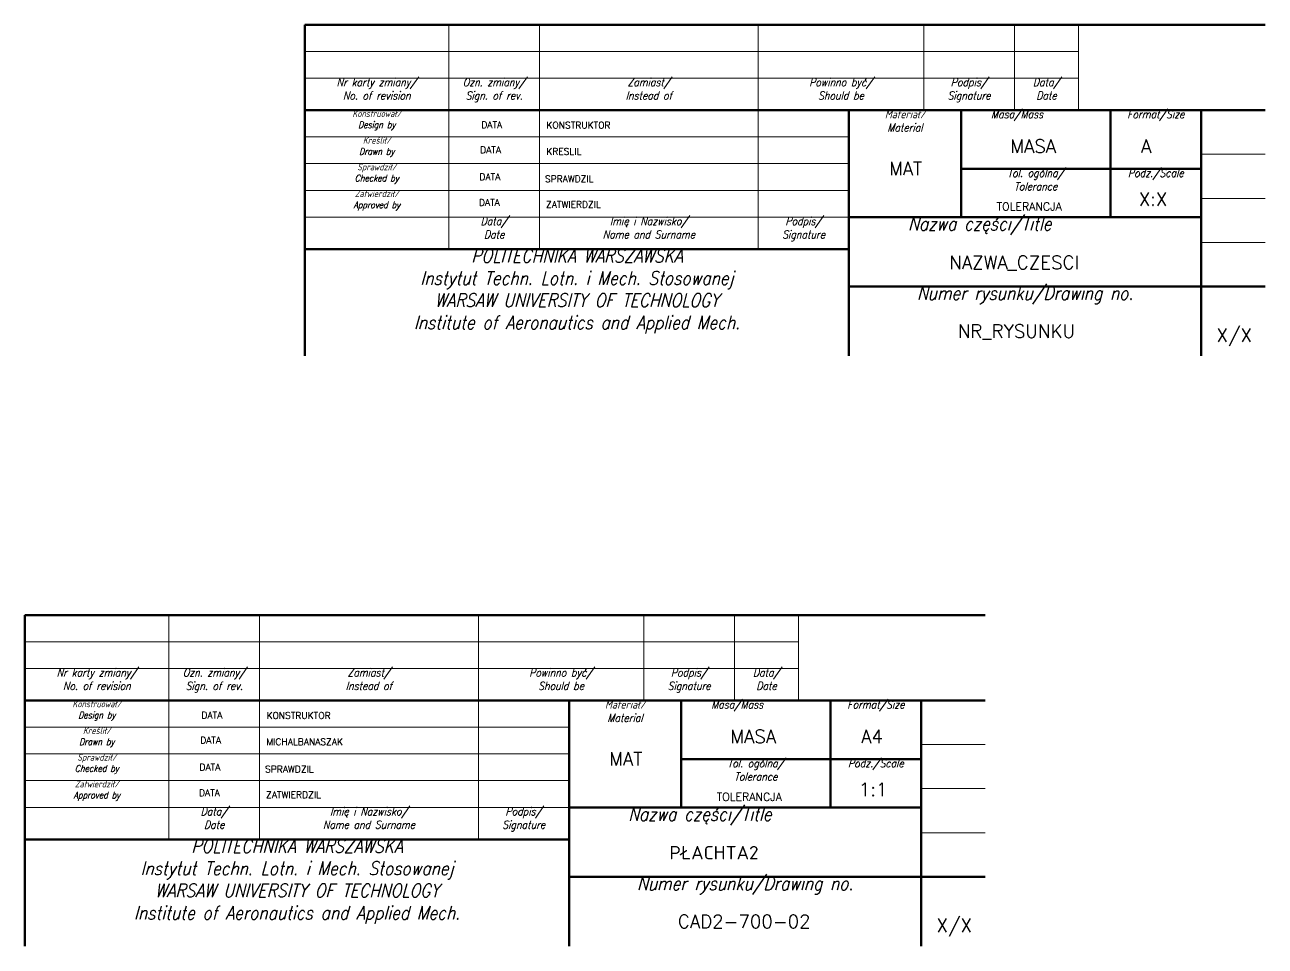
# Model space of a CAD drawing. Header units: millimetres. Extents: x 167046 to 168092, y 42817 to 43237.
# Drawn here: x 167859.3 to 168091.8, y 42847.4 to 43020 of the extents above; entities that cross this region are included whole.
import ezdxf
from ezdxf.enums import TextEntityAlignment as Align

# ---------------------------------------------------------------- set-up
doc = ezdxf.new("R2010")
doc.units = ezdxf.units.MM
doc.header["$LTSCALE"] = 0.5
for name, color, linetype, lineweight in [('111-NAPISY', 111, 'Continuous', 18), ('4-CIENKA CIĄGŁA', 4, 'Continuous', 18), ('41-GRUBA CIĄGŁA', 41, 'Continuous', 50)]:
    doc.layers.add(name, color=color, linetype=linetype, lineweight=lineweight)
doc.styles.get("Standard").update_dxf_attribs({"font": 'simplex.shx', "width": 0.85, "oblique": 15})

# ---------------------------------------------------------------- blocks, each defined once
blk = doc.blocks.new('A$Cdcd1f81a')
at = {"layer": '4-CIENKA CIĄGŁA'}
for p, q in [((27, 20), (27, 62)), ((44, 20), (44, 62)), ((85, 20), (85, 62)), ((116, 46), (116, 62)), ((133, 46), (133, 62)), ((145, 46), (145, 62)), ((0, 57), (145, 57)), ((0, 52), (145, 52)), ((0, 41), (102, 41)), ((168, 37.75), (180, 37.75)), ((0, 36), (102, 36)), ((0, 31), (102, 31)), ((168, 29.5), (180, 29.5)), ((0, 26), (102, 26)), ((168, 21.25), (180, 21.25))]:
    blk.add_line(p, q, dxfattribs=at)
at = {"layer": '41-GRUBA CIĄGŁA'}
for p, q in [((0, 62), (180, 62)), ((0, 0), (0, 62)), ((0, 46), (180, 46)), ((102, 0), (102, 46)), ((123, 26), (123, 46)), ((151, 26), (151, 46)), ((168, 26), (168, 46)), ((123, 35), (168, 35)), ((102, 26), (168, 26)), ((168, 26), (168, 0)), ((0, 20), (102, 20)), ((102, 13), (168, 13)), ((168, 13), (180, 13))]:
    blk.add_line(p, q, dxfattribs=at)
at = {"layer": '111-NAPISY', "attachment_point": 1}
for s, width, heights, insert, char_height in [('\\pxb0.33333,qc;Nr karty zmiany/\\P\\pb0.25;No. of revision', 27, [7.24], (0, 52), 1.5), ('\\pxb0.33333,qc;Ozn. zmiany/\\P\\pb0.33333;Sign. of rev.', 17, [6], (27, 52), 1.5), ('\\pxb0.33333,qc;Zamiast/\\PInstead of', 41, [6], (44, 52), 1.5), ('\\pxb0.33333,qc;Powinno być/\\PShould be', 31, [6], (85, 52), 1.5), ('\\pxb0.33333,qc;Podpis/\\PSignature', 17, [6], (116, 52), 1.5), ('\\pxb0.33333,qc;Data/\\PDate', 12, [6], (133, 52), 1.5), ('\\pxb0.25,qc;Konstruował/\\PDesign by', 27, [5], (0, 46), 1.25), ('\\pxb0.332,qc;Materiał/\\PMaterial', 21, [6], (102, 46), 1.5), ('\\pxb0.332,qc;Masa/Mass', 21, [2.51], (123, 46), 1.5), ('\\pxb0.332,qc;Format/Size', 17, [2.51], (151, 46), 1.5), ('\\pxb0.25333,qc;{\\H0.83333x;Kreślił/\\PDrawn by}', 27, [5], (0, 41), 1.5), ('\\pxb0.25,qc;Sprawdził/\\PChecked by', 27, [5], (0, 36), 1.25), ('\\pxb0.332,qc;Tol. ogólna/\\PTolerance', 28, [5.65], (123, 35), 1.5), ('\\pxb0.332,qc;Podz./Scale', 17, [2.51], (151, 35), 1.5), ('\\pxb0.25333,qc;Zatwierdził/\\PApproved by', 27, [5], (0, 31), 1.25), ('\\pxb0.33333,qc;Data/\\PDate', 17, [6], (27, 26), 1.5), ('\\pxb0.33333,qc;Imię i Nazwisko/\\PName and Surname', 41, [6], (44, 26), 1.5), ('\\pxb0.33333,qc;Podpis/\\PSignature', 17, [6], (85, 26), 1.5), ('\\pxb0.332,qc;Nazwa części/Title', 49, [3.53], (102, 26), 2.5), ('\\pxb0.332,qc;POLITECHNIKA WARSZAWSKA\\PInstytut Techn. Lotn. i Mech. Stosowanej\\PWARSAW UNIVERSITY OF TECHNOLOGY\\PInstitute of Aeronautics and Applied Mech.', 102, [20], (0, 20), 2.5), ('\\pxb0.332,qc;Numer rysunku/Drawing no.', 66, [3.53], (102, 13), 2.5)]:
    blk.add_mtext_dynamic_manual_height_columns(s, width=width, gutter_width=7.5, heights=heights, dxfattribs=dict(at, insert=insert, char_height=char_height))
at = {"layer": '111-NAPISY'}
for tag, p, height in [('DATA', (33.1, 42.66), 1.25), ('KONSTRUKTOR', (45.3, 42.58), 1.25), ('MASA', (132.23, 38.03), 2.5), ('A', (156.74, 38.03), 2.5), ('DATA', (32.88, 37.94), 1.25), ('KRESLIL', (45.26, 37.66), 1.25), ('MAT', (109.51, 33.85), 2.5), ('DATA', (32.74, 32.91), 1.25), ('SPRAWDZIL', (45.03, 32.53), 1.25), ('X:X', (156.3, 28.11), 2.5), ('DATA', (32.65, 28.11), 1.25), ('ZATWIERDZIL', (45.22, 27.73), 1.25), ('TOLERANCJA', (129.66, 27.22), 1.5), ('NR_RYSUNKU', (122.39, 3.39), 2.5), ('X/X', (170.87, 2.65), 2.5)]:
    blk.add_attdef(tag, p, '', height=height, dxfattribs=at)
blk.add_attdef('NAZWA_CZESCI', text='', height=2.5, dxfattribs=at).set_placement((120.81, 18.76), align=Align.TOP_LEFT)

msp = doc.modelspace()

# ---------------------------------------------------------------- linework, layer by layer
at = {"layer": '4-CIENKA CIĄGŁA'}
for p, q in [((167938.753, 42977.989), (167938.753, 43019.989)), ((167955.753, 42977.989), (167955.753, 43019.989)), ((167996.753, 42977.989), (167996.753, 43019.989)), ((168027.753, 43003.989), (168027.753, 43019.989)), ((168044.753, 43003.989), (168044.753, 43019.989)), ((168056.753, 43003.989), (168056.753, 43019.989)), ((167911.753, 43014.989), (168056.753, 43014.989)), ((167911.753, 43009.989), (168056.753, 43009.989)), ((167911.753, 42998.989), (168013.753, 42998.989)), ((167911.753, 42993.989), (168013.753, 42993.989)), ((168079.753, 42995.739), (168091.753, 42995.739)), ((167911.753, 42988.989), (168013.753, 42988.989)), ((168079.753, 42987.489), (168091.753, 42987.489)), ((167911.753, 42983.989), (168013.753, 42983.989)), ((168079.753, 42979.239), (168091.753, 42979.239)), ((167886.292, 42867.438), (167886.292, 42909.438)), ((167903.292, 42867.438), (167903.292, 42909.438)), ((167944.292, 42867.438), (167944.292, 42909.438)), ((167975.292, 42893.438), (167975.292, 42909.438)), ((167992.292, 42893.438), (167992.292, 42909.438)), ((168004.292, 42893.438), (168004.292, 42909.438)), ((167859.292, 42904.438), (168004.292, 42904.438)), ((167859.292, 42899.438), (168004.292, 42899.438)), ((167859.292, 42888.438), (167961.292, 42888.438)), ((168027.292, 42885.188), (168039.292, 42885.188)), ((167859.292, 42883.438), (167961.292, 42883.438)), ((167859.292, 42878.438), (167961.292, 42878.438)), ((168027.292, 42876.938), (168039.292, 42876.938)), ((167859.292, 42873.438), (167961.292, 42873.438)), ((168027.292, 42868.688), (168039.292, 42868.688))]:
    msp.add_line(p, q, dxfattribs=at)
at = {"layer": '41-GRUBA CIĄGŁA'}
for p, q in [((167911.753, 43019.989), (168091.753, 43019.989)), ((167911.753, 42957.989), (167911.753, 43019.989)), ((167911.753, 43003.989), (168091.753, 43003.989)), ((168013.753, 42957.989), (168013.753, 43003.989)), ((168034.753, 42983.989), (168034.753, 43003.989)), ((168062.753, 42983.989), (168062.753, 43003.989)), ((168079.753, 42983.989), (168079.753, 43003.989)), ((168034.753, 42992.989), (168079.753, 42992.989)), ((168013.753, 42983.989), (168079.753, 42983.989)), ((168079.753, 42983.989), (168079.753, 42957.989)), ((167911.753, 42977.989), (168013.753, 42977.989)), ((168013.753, 42970.989), (168079.753, 42970.989)), ((168079.753, 42970.989), (168091.753, 42970.989)), ((167859.292, 42909.438), (168039.292, 42909.438)), ((167859.292, 42847.438), (167859.292, 42909.438)), ((167859.292, 42893.438), (168039.292, 42893.438)), ((167961.292, 42847.438), (167961.292, 42893.438)), ((167982.292, 42873.438), (167982.292, 42893.438)), ((168010.292, 42873.438), (168010.292, 42893.438)), ((168027.292, 42873.438), (168027.292, 42893.438)), ((167982.292, 42882.438), (168027.292, 42882.438)), ((167961.292, 42873.438), (168027.292, 42873.438)), ((168027.292, 42873.438), (168027.292, 42847.438)), ((167859.292, 42867.438), (167961.292, 42867.438)), ((167961.292, 42860.438), (168027.292, 42860.438)), ((168027.292, 42860.438), (168039.292, 42860.438))]:
    msp.add_line(p, q, dxfattribs=at)

# ---------------------------------------------------------------- block references
at = {"layer": '111-NAPISY'}
msp.add_blockref('A$Cdcd1f81a', (167859.292, 42847.438), dxfattribs=at)

# ---------------------------------------------------------------- texts
at = {"layer": '111-NAPISY', "attachment_point": 1}
for s, width, heights, insert, char_height in [('\\pxb0.33333,qc;Nr karty zmiany/\\P\\pb0.25;No. of revision', 27, [7.24], (167911.753, 43009.989), 1.5), ('\\pxb0.33333,qc;Ozn. zmiany/\\P\\pb0.33333;Sign. of rev.', 17, [6], (167938.753, 43009.989), 1.5), ('\\pxb0.33333,qc;Zamiast/\\PInstead of', 41, [6], (167955.753, 43009.989), 1.5), ('\\pxb0.33333,qc;Powinno być/\\PShould be', 31, [6], (167996.753, 43009.989), 1.5), ('\\pxb0.33333,qc;Podpis/\\PSignature', 17, [6], (168027.753, 43009.989), 1.5), ('\\pxb0.33333,qc;Data/\\PDate', 12, [6], (168044.753, 43009.989), 1.5), ('\\pxb0.25,qc;Konstruował/\\PDesign by', 27, [5], (167911.753, 43003.989), 1.25), ('\\pxb0.332,qc;Materiał/\\PMaterial', 21, [6], (168013.753, 43003.989), 1.5), ('\\pxb0.332,qc;Masa/Mass', 21, [2.512], (168034.753, 43003.989), 1.5), ('\\pxb0.332,qc;Format/Size', 17, [2.512], (168062.753, 43003.989), 1.5), ('\\pxb0.25333,qc;{\\H0.83333x;Kreślił/\\PDrawn by}', 27, [5], (167911.753, 42998.989), 1.5), ('\\pxb0.25,qc;Sprawdził/\\PChecked by', 27, [5], (167911.753, 42993.989), 1.25), ('\\pxb0.332,qc;Tol. ogólna/\\PTolerance', 28, [5.653], (168034.753, 42992.989), 1.5), ('\\pxb0.332,qc;Podz./Scale', 17, [2.512], (168062.753, 42992.989), 1.5), ('\\pxb0.25333,qc;Zatwierdził/\\PApproved by', 27, [5], (167911.753, 42988.989), 1.25), ('\\pxb0.33333,qc;Data/\\PDate', 17, [6], (167938.753, 42983.989), 1.5), ('\\pxb0.33333,qc;Imię i Nazwisko/\\PName and Surname', 41, [6], (167955.753, 42983.989), 1.5), ('\\pxb0.33333,qc;Podpis/\\PSignature', 17, [6], (167996.753, 42983.989), 1.5), ('\\pxb0.332,qc;Nazwa części/Title', 49, [3.533], (168013.753, 42983.989), 2.5), ('\\pxb0.332,qc;POLITECHNIKA WARSZAWSKA\\PInstytut Techn. Lotn. i Mech. Stosowanej\\PWARSAW UNIVERSITY OF TECHNOLOGY\\PInstitute of Aeronautics and Applied Mech.', 102, [20], (167911.753, 42977.989), 2.5), ('\\pxb0.332,qc;Numer rysunku/Drawing no.', 66, [3.533], (168013.753, 42970.989), 2.5), ('\\pxb0.33333,qc;Nr karty zmiany/\\P\\pb0.25;No. of revision', 27, [7.24], (167859.292, 42899.438), 1.5), ('\\pxb0.33333,qc;Ozn. zmiany/\\P\\pb0.33333;Sign. of rev.', 17, [6], (167886.292, 42899.438), 1.5), ('\\pxb0.33333,qc;Zamiast/\\PInstead of', 41, [6], (167903.292, 42899.438), 1.5), ('\\pxb0.33333,qc;Powinno być/\\PShould be', 31, [6], (167944.292, 42899.438), 1.5), ('\\pxb0.33333,qc;Podpis/\\PSignature', 17, [6], (167975.292, 42899.438), 1.5), ('\\pxb0.33333,qc;Data/\\PDate', 12, [6], (167992.292, 42899.438), 1.5), ('\\pxb0.332,qc;Masa/Mass', 21, [2.512], (167982.292, 42893.438), 1.5), ('\\pxb0.332,qc;Format/Size', 17, [2.512], (168010.292, 42893.438), 1.5), ('\\pxb0.25,qc;Konstruował/\\PDesign by', 27, [5], (167859.292, 42893.438), 1.25), ('\\pxb0.332,qc;Materiał/\\PMaterial', 21, [6], (167961.292, 42893.438), 1.5), ('\\pxb0.25333,qc;{\\H0.83333x;Kreślił/\\PDrawn by}', 27, [5], (167859.292, 42888.438), 1.5), ('\\pxb0.25,qc;Sprawdził/\\PChecked by', 27, [5], (167859.292, 42883.438), 1.25), ('\\pxb0.332,qc;Tol. ogólna/\\PTolerance', 28, [5.653], (167982.292, 42882.438), 1.5), ('\\pxb0.332,qc;Podz./Scale', 17, [2.512], (168010.292, 42882.438), 1.5), ('\\pxb0.25333,qc;Zatwierdził/\\PApproved by', 27, [5], (167859.292, 42878.438), 1.25), ('\\pxb0.33333,qc;Data/\\PDate', 17, [6], (167886.292, 42873.438), 1.5), ('\\pxb0.33333,qc;Imię i Nazwisko/\\PName and Surname', 41, [6], (167903.292, 42873.438), 1.5), ('\\pxb0.33333,qc;Podpis/\\PSignature', 17, [6], (167944.292, 42873.438), 1.5), ('\\pxb0.332,qc;Nazwa części/Title', 49, [3.533], (167961.292, 42873.438), 2.5), ('\\pxb0.332,qc;POLITECHNIKA WARSZAWSKA\\PInstytut Techn. Lotn. i Mech. Stosowanej\\PWARSAW UNIVERSITY OF TECHNOLOGY\\PInstitute of Aeronautics and Applied Mech.', 102, [20], (167859.292, 42867.438), 2.5), ('\\pxb0.332,qc;Numer rysunku/Drawing no.', 66, [3.533], (167961.292, 42860.438), 2.5)]:
    msp.add_mtext_dynamic_manual_height_columns(s, width=width, gutter_width=7.5, heights=heights, dxfattribs=dict(at, insert=insert, char_height=char_height))
at = {"layer": '111-NAPISY'}
for tag, p, s, height in [('DATA', (167944.857, 43000.652), '', 1.25), ('KONSTRUKTOR', (167957.055, 43000.565), '', 1.25), ('MASA', (168043.981, 42996.023), '', 2.5), ('A', (168068.491, 42996.023), '', 2.5), ('DATA', (167944.628, 42995.931), '', 1.25), ('KRESLIL', (167957.015, 42995.652), '', 1.25), ('MAT', (168021.264, 42991.842), '', 2.5), ('DATA', (167944.496, 42990.899), '', 1.25), ('SPRAWDZIL', (167956.786, 42990.515), '', 1.25), ('DATA', (167944.4, 42986.103), '', 1.25), ('ZATWIERDZIL', (167956.978, 42985.719), '', 1.25), ('TOLERANCJA', (168041.418, 42985.204), 'ISO 2768-m', 1.5), ('X:X', (168068.052, 42986.1), '1:1', 2.5), ('NR_RYSUNKU', (168034.144, 42961.377), '', 2.5), ('X/X', (168082.622, 42960.643), '1/1', 2.5), ('DATA', (167892.397, 42890.101), '', 1.25), ('KONSTRUKTOR', (167904.595, 42890.014), '', 1.25), ('MASA', (167991.52, 42885.472), '', 2.5), ('A4', (168016.031, 42885.472), '', 2.5), ('DATA', (167892.167, 42885.38), '', 1.25), ('MICHALBANASZAK', (167904.555, 42885.101), '', 1.25), ('MAT', (167968.804, 42881.291), '', 2.5), ('DATA', (167892.035, 42880.348), '', 1.25), ('SPRAWDZIL', (167904.325, 42879.964), '', 1.25), ('1:1', (168015.592, 42875.549), '1:1', 2.5), ('DATA', (167891.939, 42875.552), '', 1.25), ('ZATWIERDZIL', (167904.517, 42875.168), '', 1.25), ('TOLERANCJA', (167988.957, 42874.653), 'ISO 2768-m', 1.5), ('CAD2-700-02', (167981.684, 42850.826), '', 2.5), ('X/X', (168030.161, 42850.092), '1/1', 2.5)]:
    msp.add_attdef(tag, p, s, height=height, dxfattribs=at)
for tag, text, p in [('NAZWA_CZESCI', '', (168032.559, 42976.749)), ('PŁACHTA2', 'Szafa1', (167980.099, 42866.198))]:
    msp.add_attdef(tag, text=text, height=2.5, dxfattribs=at).set_placement(p, align=Align.TOP_LEFT)

doc.saveas('drawing.dxf')
